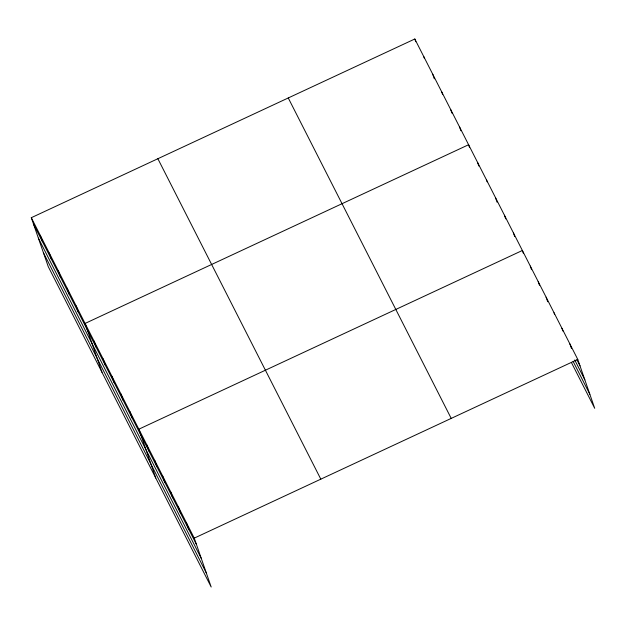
<?xml version="1.0" encoding="UTF-8"?>
<svg xmlns="http://www.w3.org/2000/svg" width="626" height="626" viewBox="0 0 626 626"><rect width="100%" height="100%" fill="white"/><g stroke="black" fill="none" stroke-linecap="round" stroke-linejoin="round"><path stroke-width="0.94" d="M31.3 217.699L194.256 538.133L211.181 587.008L48.225 266.574L31.3 217.699L414.819 38.992L577.775 359.426L594.7 408.301L571.397 362.477M194.256 538.133L577.775 359.426M576.914 359.786L579.997 365.842M574.731 359.966L584.848 379.849M573.134 361.437L589.848 394.294M288.257 97.961L451.213 418.395M157.862 158.722L320.817 479.156M33.522 224.116L196.478 544.55M38.374 238.123L201.329 558.556M43.374 252.568L206.33 573.001M569.856 343.862L571.444 348.439M561.945 328.298L562.899 331.044M554.026 312.734L554.659 314.565M546.115 297.17L547.703 301.748M538.196 281.606L539.471 285.268M530.285 266.042L531.552 269.704M523.32 253.225L522.366 250.478L138.847 429.186L155.78 478.061M513.406 232.849L514.674 236.518M504.446 215.227L505.714 218.897M495.479 197.605L497.067 202.19M486.519 179.983L487.153 181.814M477.56 162.353L478.827 166.023M469.547 147.486L468.592 144.731L85.073 323.439L101.999 372.321M459.633 127.109L460.9 130.771M450.665 109.487L451.941 113.149M441.706 91.858L442.66 94.612M432.746 74.236L434.327 78.821M423.779 56.614L424.412 58.445M414.819 38.992L415.774 41.739M186.337 522.569L188.559 528.986M178.426 507.005L180.648 513.422M170.507 491.441L172.729 497.858M162.596 475.877L164.818 482.294M154.677 460.313L156.899 466.73M146.766 444.75L148.988 451.166M129.887 411.556L132.109 417.972M120.928 393.934L123.15 400.35M111.96 376.312L114.182 382.729M103 358.69L105.223 365.107M94.041 341.06L96.263 347.477M76.114 305.817L78.336 312.233M67.146 288.195L69.369 294.611M58.187 270.565L60.409 276.982M49.227 252.943L51.449 259.36M40.26 235.321L42.482 241.738"/></g></svg>
